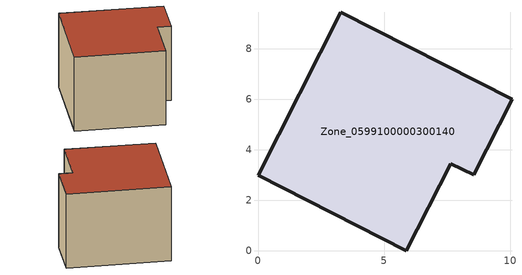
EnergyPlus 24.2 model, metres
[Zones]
Zone_0599100000300140
 floor ground (C_G): 7.64,3.46 5.88,0 0,3 3.28,9.46 10.07,6.01 8.55,3.01 z0
 wall outside (C_F): 3.28,9.46 0,3 5.88,0 7.64,3.46 8.55,3.01 10.07,6.01 3.28,9.46 z0:5.87
 roof outside (C_R): 8.55,3.01 10.07,6.01 3.28,9.46 0,3 5.88,0 7.64,3.46 z5.87
[BUILDING]
Pand.0599100000300140: North Axis=0; Terrain=City; Loads Convergence Tolerance Value=0.04; Temperature Convergence Tolerance Value=0.4; Solar Distribution=FullExterior; Maximum Number of Warmup Days=25; Minimum Number of Warmup Days=1
[Site:Location]
Rotterdam.The.Hague.AP_ZH_NLD Design_Conditions: Latitude=51.96; Longitude=4.45; Time Zone=1; Elevation=-4.5
[SITE:GROUNDTEMPERATURE:BUILDINGSURFACE]
18, 18, 18, 18, 18, 18, 18, 18, 18, 18, 18, 18
[MATERIAL] Thermal Absorptance=0.9; Solar Absorptance=0.7; Visible Absorptance=0.7
Name | Roughness | Thickness | Conductivity | Density | Specific Heat
G.TI.1975-1991 | MediumSmooth | 0.15 | 0.288461 | 540 | 1210
F.TI.1975-1991 | Rough | 0.3 | 0.230769 | 1920 | 840
R.TI.1975-1991 | MediumRough | 0.2 | 0.153846 | 1500 | 1000
[CONSTRUCTION]
C_G: G.TI.1975-1991
C_F: F.TI.1975-1991
C_R: R.TI.1975-1991
[ZONE]
Zone_0599100000300140: Type=1; Multiplier=1; Ceiling Height=Autocalculate; Volume=Autocalculate; Floor Area=autocalculate; Part of Total Floor Area=Yes
[ZONEINFILTRATION:DESIGNFLOWRATE]
Infil_Zone_0599100000300140: Zone or ZoneList or Space or SpaceList=Zone_0599100000300140; Schedule=AlwaysOn; Design Flow Rate Calculation Method=Flow/Area; Flow Rate per Floor Area=0.003; Constant Term Coefficient=1; Temperature Term Coefficient=0; Velocity Term Coefficient=0; Velocity Squared Term Coefficient=0
[HVACTEMPLATE:ZONE:IDEALLOADSAIRSYSTEM]
Zone_0599100000300140: Maximum Heating Supply Air Temperature=50; Minimum Cooling Supply Air Temperature=13; Maximum Heating Supply Air Humidity Ratio=0.0156; Minimum Cooling Supply Air Humidity Ratio=0.0077; Heating Limit=NoLimit; Cooling Limit=NoLimit; Dehumidification Control Type=ConstantSensibleHeatRatio; Cooling Sensible Heat Ratio=0.7; Dehumidification Setpoint=60; Humidification Control Type=None; Humidification Setpoint=30; Outdoor Air Method=None; Outdoor Air Flow Rate per Person=0.00944; Outdoor Air Flow Rate per Zone Floor Area=0; Outdoor Air Flow Rate per Zone=0; Demand Controlled Ventilation Type=None; Outdoor Air Economizer Type=NoEconomizer; Heat Recovery Type=None; Sensible Heat Recovery Effectiveness=0.7; Latent Heat Recovery Effectiveness=0.65
[ZONECONTROL:THERMOSTAT]
ThermostatControl_Zone_0599100000300140: Zone or ZoneList=Zone_0599100000300140; Control Type Schedule=DualSetpointControlType; Control 1=Thermostat_Zone_0599100000300140; Temperature Difference Between Cutout And Setpoint=0
[THERMOSTATSETPOINT:DUALSETPOINT]
Thermostat_Zone_0599100000300140: Heating Setpoint Temperature Schedule=HeatingSetpoint_Zone_0599100000300140; Cooling Setpoint Temperature Schedule=CoolingSetpoint_Zone_0599100000300140
[SCHEDULE:COMPACT]
HeatingSetpoint_Zone_0599100000300140: Through: 12/31, For: AllDays, Until: 24:00, 21
CoolingSetpoint_Zone_0599100000300140: Through: 12/31, For: AllDays, Until: 24:00, 24
DualSetpointControlType: Through: 12/31, For: AllDays, Until: 24:00, 4
AlwaysOn: Through: 12/31, For: AllDays, Until: 24:00, 1
